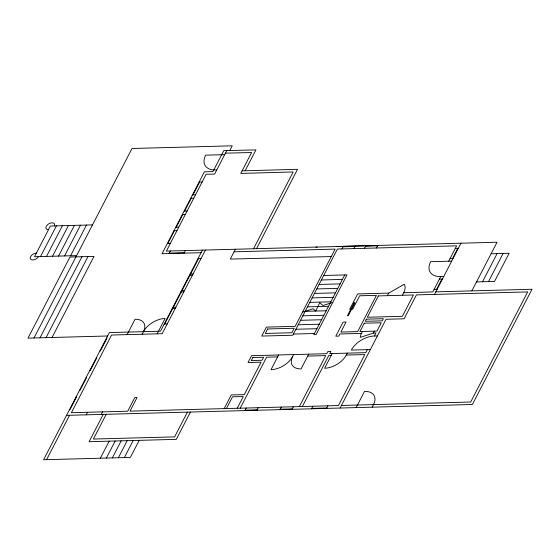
<?xml version="1.0" encoding="UTF-8"?>
<svg xmlns="http://www.w3.org/2000/svg" width="560" height="560" viewBox="0 0 560 560"><rect width="100%" height="100%" fill="white"/><g stroke="black" fill="none" stroke-linecap="round" stroke-linejoin="round"><path stroke-width="0.84" d="M54.369 225.904L54.607 225.239A4.788 2.821 -29.9 0 0 51.324 222.887A4.788 2.821 -29.9 0 0 46.137 226.632A4.788 2.821 -29.9 0 0 48.517 229.642M253.547 248.766L293.167 171.955L240.786 173.418L251.594 152.53L225.442 153.16M256.55 248.682L297.5 169.316L242.109 170.863M40.509 256.578L56.406 225.855M46.515 256.417L62.419 225.694M52.528 256.256L68.432 225.533M58.541 256.095L74.438 225.372M64.554 255.934L80.451 225.211M70.567 255.773L86.464 225.05M34.013 337.967L132.006 148.498L232.239 145.817L229.81 150.507L223.776 150.647L212.947 171.577L204.428 171.808L162.036 253.743L201.117 252.693M40.026 337.806L81.977 256.725M46.039 337.645L87.99 256.564M52.052 337.484L94.003 256.403L69.951 257.047L28 338.128L107.618 335.993M46.585 459.662L69.552 415.282M167.839 243.488L174.461 230.685M176.225 227.269L182.854 214.466M184.618 211.057L191.24 198.254M193.011 194.838L199.633 182.035M127.099 334.628L135.044 319.27A17.948 10.577 -29.9 0 1 143.451 331.667L142.128 334.229M169.05 253.554L170.373 250.992M86.212 414.841L87.535 412.279M226.772 150.591L214.627 174.062L206.115 174.286L166.369 251.097L497.049 242.235L471.877 290.885M184.079 253.148L185.409 250.586M101.241 414.435L102.564 411.873M103.243 414.379L89.117 441.693L176.295 439.355L190.428 412.048M106.204 414.302L93.401 439.054L174.615 436.877L187.418 412.125M157.157 333.823L165.109 318.465A17.948 10.577 -29.9 0 0 156.702 320.376L154.588 321.356A17.948 10.577 -29.9 0 0 143.451 331.667M202.44 250.131L160.489 331.212L109.382 332.577L43.582 459.746L130.382 457.415L139.216 440.349M164.745 323.946L172.69 308.581M173.355 307.3L181.3 291.935M181.965 290.661L189.917 275.296M190.575 274.015L198.527 258.65M245.119 170.779L255.92 149.898L229.81 150.507M205.45 250.054L162.169 333.69L111.566 335.048L71.379 412.713L127.743 411.201L134.806 397.544L137.067 397.488L129.997 411.138L338.429 405.552L364.812 354.557L346.276 355.054A17.948 10.577 -29.9 0 1 324.618 368.263L332.241 353.542M100.324 458.227L109.158 441.154M106.337 458.066L115.171 440.993M112.35 457.905L121.177 440.832M118.363 457.744L127.19 440.671M124.369 457.583L133.203 440.51M235.389 249.249L230.307 259.07L331.275 256.571M224.189 408.618L231.259 394.961L244.286 394.611L261.065 362.18L248.038 362.53L251.573 355.698L326.725 353.689L327.831 351.554L330.841 351.47L329.735 353.605L365.806 352.639L367.353 349.65M226.45 408.555L232.519 396.823L243.292 396.529L237.216 408.268M240.226 408.184L266.609 357.189L277.634 356.895M244.916 410.585L246.239 408.023M278.628 354.977L271.012 369.698A17.948 10.577 -29.9 0 0 292.663 356.496L293.657 354.571M256.935 410.263L258.265 407.701M341.901 248.92L343.231 246.365M353.927 248.598L355.257 246.043M344.75 274.932L313.838 334.677L316.092 334.614L347.004 274.869L323.708 275.499M279.986 409.647L281.309 407.085M308.693 354.172L301.07 368.893A17.948 10.577 -29.9 0 1 292.663 356.496M364.448 248.318L365.778 245.756M292.012 409.325L293.335 406.763M376.474 247.996L377.804 245.434L336.462 246.547M299.348 406.602L325.731 355.607L307.699 356.09M302.351 406.518L328.741 355.523L331.247 355.46M311.549 408.8L312.872 406.238M346.276 355.054L347.27 353.136M370.363 349.573L351.323 350.084A19.145 11.277 -29.9 0 1 374.416 335.993L375.963 333.011L373.457 333.074L360.318 337.372A14.357 8.456 -29.9 0 1 361.438 333.396L362.432 331.478M326.578 408.394L327.908 405.832M387.38 295.673L388.703 293.111L404.306 284.249A17.948 10.577 -29.9 0 1 403.732 292.712L402.409 295.267M373.457 333.074L374.451 331.156M340.109 408.03L386.036 319.27L404.075 318.787L416.437 294.896L527.667 291.914L470.701 402.01L341.432 405.475M356.139 407.603L364.532 391.384A19.145 11.277 -29.9 0 1 373.499 404.614L372.176 407.176M443.751 276.486L440.748 276.57L432.796 291.928L403.732 292.712M448.693 261.205L456.645 245.84L337.393 249.046L292.796 335.237L261.73 336.07L266.364 327.11L295.176 326.34L335.139 249.102L234.059 251.818M436.625 289.303L441.924 279.062M452.522 258.58L457.821 248.339M434.476 294.413L460.971 243.201M482.524 281.757L497.098 253.596M488.537 281.596L503.111 253.435M38.465 256.634L38.017 257.306A4.788 2.821 -29.9 0 1 32.165 259.903A4.788 2.821 -29.9 0 1 30.765 256.333A4.788 2.821 -29.9 0 1 36.372 253.113M302.484 312.221L313.075 308.77L315.693 311.059L319.711 302.778L323.015 305.529L332.794 302.337M224.672 154.651L205.667 155.155A21.532 12.691 -29.9 0 0 213.465 169.967L216.727 170.009M199.129 182.049L202.139 181.972M192.507 194.852L195.517 194.768M190.743 198.268L193.746 198.184M184.114 211.064L187.124 210.987M182.35 214.48L185.353 214.403M92.477 224.889L50.393 226.016L34.496 256.739L76.58 255.612M175.728 227.283L178.731 227.199M173.957 230.699L176.967 230.615M167.335 243.502L170.338 243.418M317.177 247.058L315.924 247.093M343.007 246.792L355.033 246.47M365.554 246.183L377.58 245.861M169.274 253.127L184.303 252.721M455.315 248.402L458.325 248.325M198.023 258.664L201.033 258.587M491.085 253.757L509.124 253.274L494.55 281.435L476.511 281.918M450.016 258.643L453.026 258.566M451.703 261.128L430.654 261.688A21.532 12.691 -29.9 0 0 440.748 276.57M190.078 274.029L193.081 273.945M189.413 275.31L192.423 275.226M321.391 279.979L342.433 279.412M439.418 279.125L442.428 279.048M319.067 284.459L340.116 283.892M181.461 290.668L184.471 290.591M180.803 291.949L183.806 291.872M316.75 288.939L337.792 288.372M434.119 289.373L437.129 289.289M314.433 293.419L335.475 292.852M435.799 291.851L532 289.268L472.381 404.488L66.542 415.366M388.703 293.111L357.637 293.944L349.692 309.309L350.819 309.281M312.116 297.899L333.158 297.339M309.799 302.379L330.841 301.819M172.851 307.314L175.861 307.23M172.193 308.595L175.196 308.511M307.475 306.859L328.524 306.299M351.568 309.26L352.695 309.232L359.653 295.785L376.439 295.337L357.672 331.604L340.886 332.059L346.073 322.028L343.063 322.112L335.783 336.189L338.786 336.112L339.892 333.977L361.438 333.396M305.158 311.339L326.2 310.779M302.841 315.826L323.883 315.259M164.241 323.953L167.244 323.876M300.524 320.306L321.566 319.739M298.207 324.786L319.249 324.219M295.883 329.266L316.925 328.699M106.512 338.128L107.016 338.114L100.387 350.917L99.89 350.931M293.398 334.075L314.44 333.508M374.416 335.993L377.426 335.916M96.355 357.756L96.852 357.742L90.23 370.545L89.733 370.559M86.198 377.384L86.695 377.37L80.073 390.173L79.576 390.187M76.041 397.019L76.538 397.005L69.916 409.808L69.419 409.815M245.133 410.158L257.159 409.836M280.203 409.22L292.229 408.898M311.773 408.373L326.802 407.967M252.833 357.56L251.286 360.549L262.059 360.262L263.606 357.273L252.833 357.56M267.631 328.972L265.307 333.452L291.865 332.738L294.182 328.258L267.631 328.972M354.13 302.876L347.508 315.679L348.257 315.658L354.879 302.855L354.13 302.876M364.231 323.225L359.926 331.548L376.957 331.086L381.262 322.77L364.231 323.225M366.324 319.172L365.225 321.307L382.256 320.845L383.362 318.717L366.324 319.172M378.364 295.911L367.318 317.247L402.395 316.309L413.434 294.973L378.364 295.911"/></g></svg>
